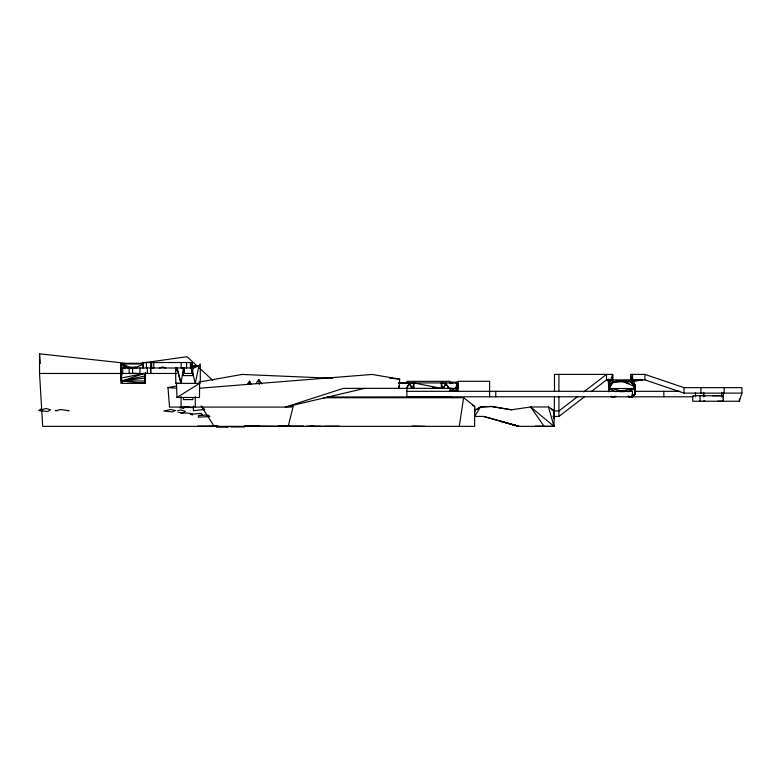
<?xml version="1.0" encoding="UTF-8"?>
<svg xmlns="http://www.w3.org/2000/svg" width="781" height="781" viewBox="0 0 781 781"><rect width="100%" height="100%" fill="white"/><g stroke="black" fill="none" stroke-linecap="round" stroke-linejoin="round"><path stroke-width="1.17" d="M323.383 397.734L463.611 397.734L474.633 406.276L474.633 426.358L42.701 426.358L39.538 373.464L39.538 353.813L125.926 363.292L140.111 363.292L187.02 356.712L196.724 365.606M130.876 367.304L130.876 367.988L131.306 367.304M135.152 367.304L135.152 367.988L134.722 367.646M150.704 367.988L150.704 373.455L150.704 362.521M181.094 407.086L181.094 396.67M181.182 367.558L183.428 368.495L184.287 368.076L184.287 373.455L184.287 367.988L183.428 368.495L183.418 375.593L192.829 375.593L192.829 368.495L191.286 367.988L121.397 367.988L121.397 373.455L176.545 373.464M183.437 397.461L183.437 399.599L192.829 399.599L192.829 397.461M143.011 367.988L143.011 362.521L191.97 362.521L191.97 373.455L191.97 368.076M193.454 405.954L193.444 410.679L204.759 409.478L201.703 406.335M195.279 407.086L195.279 396.67M413.959 388.333L413.959 382.954L409.254 383.803L406.218 388.333M449.055 388.333L446.01 383.803L441.304 382.954L441.304 388.333L413.959 382.954L412.3 388.333L409.254 382.954L398.984 382.797M554.481 396.348L554.012 426.367L518.984 426.358L483.693 416.449L474.633 416.458L474.633 406.276L472.407 405.417M553.592 416.449L553.592 410.298L554.481 410.298L554.012 418.587L554.012 410.298L548.467 406.979L530.514 406.979M554.012 410.298L554.022 410.982L558.923 410.972L577.96 396.348M629.418 396.797L628.559 396.797L632.659 396.797L635.051 394.063L635.06 390.295L632.659 388.508L611.298 388.508L608.907 390.305L612.665 381.587L612.665 374.402L554.481 374.402L554.481 391.476M145.52 372.469L145.325 383.393L120.977 383.373L120.889 363.975L121.465 374.88M399.062 388.372L399.657 379.146L372.098 374.441L200.131 388.186M249.129 384.408L249.578 381.216L251.355 384.408M459.257 426.358L463.611 397.734M183.428 368.495L181.036 383.364L175.823 383.383L175.549 367.607M121.055 378.072L144.212 373.455L145.578 375.846L144.641 378.072L144.641 383.373L122.041 380.982L121.055 378.072L122.168 373.455M632.581 384.662L632.473 374.402L630.609 381.841L635.06 386.712L635.06 390.295L633.821 386.117L635.06 387.561M123.837 368.193L122.168 363.458L120.801 363.975L121.572 383.373L122.041 380.982L144.212 373.455M199.526 383.159L200.346 380.288L200.258 363.975L198.979 365.684L195.221 383.364L192.829 373.455L183.418 373.455M293.646 404.597L288.189 426.358L257.047 426.065M455.762 388.333L457.129 382.954L456.426 382.182M723.245 392.287L723.323 401.239L723.323 395.772L692.737 395.772L692.737 401.239L739.382 401.239L741.95 393.116L741.95 387.649L684.019 387.649L644.881 374.402L630.609 374.402L630.609 379.878M142.386 368.193L143.304 366.084M406.51 388.333L409.254 383.803L411.997 388.333M443.266 388.333L446.01 382.954M474.633 416.458L480.452 406.979L491.298 406.471L511.379 409.8M247.245 384.613L249.578 381.216L249.813 383.344M256.022 383.559L258.804 379.615L261.928 383.901M292.895 405.359L291.313 407.086L169.555 407.086L167.974 387.552L176.33 386.068M450.832 382.954L451.525 382.182L456.67 382.182L458.076 383.373L458.076 388.333M451.076 382.954L451.769 382.182M619.919 381.011L630.609 381.841L642.578 379.878L612.665 381.587L608.907 384.828L608.907 388.587L614.549 391.33M136.86 367.988L136.011 367.304L130.027 367.304L129.177 367.988L136.011 367.304L143.187 364.385M39.05 410.533L45.923 408.522L50.57 409.732L47.582 411.538L39.05 410.533L41.539 408.609M477.123 409.566L479.622 407.623M583.671 391.964L606.515 374.402L606.515 379.878L591.285 391.574M552.909 416.449L558.923 416.449L584.627 396.699M632.659 395.655L635.06 394.063L635.06 384.828L633.284 380.659M176.936 397.47L199.565 383.364L199.497 397.47L176.936 397.47L176.506 383.364M632.239 395.43L635.06 394.054L632.659 396.797L627.914 396.318L632.659 396.797L635.06 394.063L631.809 395.43M192.829 368.495L198.979 365.684L191.941 365.684M159.588 367.988L162.575 366.963L165.572 367.988M632.659 388.508L621.979 391.066L614.862 391.642M364.629 388.372L285.338 407.086L343.357 388.372L458.515 388.333M177.365 410.816L180.801 410.005L185.448 411.314L182.461 413.032L178.195 412.319M145.071 380.982L122.041 380.982L145.578 375.846M192.243 367.07L198.979 365.684M199.038 382.055L242.051 374.441L332.647 378.277M199.009 415.453L202.328 414.945L201.234 413.334L190.574 414.34L192.624 414.984M629.135 383.52L622.242 381.245L612.665 381.587L614.891 382.348L642.578 379.878M530.689 406.979L544.103 426.387L535.131 426.358L554.012 426.367L530.689 406.979L511.291 409.8L491.639 406.471L480.452 406.979L474.633 410.298L475.063 410.982M122.041 380.982L144.641 378.072M290.473 426.065L285.914 425.938M175.823 383.383L200.18 383.364M619.606 391.632L624.351 391.632M616.043 396.318L611.298 396.797L611.298 396.289L611.298 396.797L615.408 396.797M209.659 416.556L198.345 417.161L198.559 415.648L206.038 415.043L209.659 416.556L208.146 415.141M217.704 426.114L209.415 426.084M389.612 378.063L399.657 379.146M181.153 413.169L187.215 413.003L192.263 413.842M256.031 426.367L244.199 426.485M303.545 426.035L278.3 426.045M723.489 395.684L712.731 395.772M717.602 401.239L723.489 401.151M120.801 363.975L143.294 363.975M152.139 367.988L153.779 367.988L153.779 362.521M133.19 373.455L135.406 373.455M39.538 373.464L121.065 373.464M136.86 373.455L129.168 373.455L129.168 367.988M606.515 379.878L644.881 379.878L684.019 393.116L741.95 393.116M457.373 382.954L398.456 382.885M458.076 383.373L457.129 382.954L457.129 388.333M457.129 383.891L457.373 388.333M458.525 388.587L455.216 388.587L450.12 390.471L457.832 390.471L455.216 388.333M406.872 391.33L632.405 391.32L632.405 396.797M634.807 391.32L679.695 391.32M703.33 395.772L705.038 395.772L703.925 395.684L703.622 392.413M693.089 396.797L406.872 396.797L406.872 387.991M703.33 401.239L705.038 401.239L703.925 401.151M57.589 410.679L55.373 410.679L60.811 409.576L69.118 410.679L67.234 410.679M553.592 410.982L553.592 410.298M197.603 426.123L208.917 426.123M214.502 426.123L217.938 426.123M244.268 426.123L259.107 426.123M306.689 426.123L320.025 426.123M211.749 426.358L217.479 426.358M244.307 426.367L257.896 426.436M319.859 426.367L339.462 426.367L325.033 426.367M226.519 426.563L232.357 426.563M231.449 426.963L244.492 426.963M216.415 427.187L227.935 427.187M628.559 391.32L635.06 388.587L635.06 384.828L630.609 381.841L635.06 386.712L622.242 381.245L612.665 381.587M326.8 396.992L450.11 396.875L452.336 397.734M398.73 382.846L409.254 382.954M412.085 426.026L425.333 426.358M167.974 387.552L176.321 388.206M629.105 391.642L621.979 391.066L611.298 388.508M608.907 390.305L608.311 379.878L610.635 380.103M313.308 426.406L310.867 426.045L313.308 426.406L312.332 425.762M193.551 407.828L186.522 406.823L179.65 407.623L183.828 408.483M432.635 387.864L435.007 388.333M509.925 423.976L518.984 426.358L483.693 416.449M614.891 382.348L614.032 382.007L608.907 386.712L608.311 379.878L611.172 380.943M125.243 368.72L122.168 363.975L130.027 367.304M122.168 363.975L128.318 368.505M551.24 409.234L553.094 410.747M199.37 368.036L212.588 380.152M456.221 382.524L455.977 382.954M455.879 382.524L455.626 382.954M453.078 382.524L452.834 382.954M452.726 382.524L452.482 382.954M635.06 386.712L632.835 383.334L635.06 388.508L633.196 385.619M201.166 406.013L214.277 426.358M448.763 388.333L446.01 383.803L442.973 388.333L441.304 382.954M633.821 386.117L635.06 388.508L633.947 384.086L635.06 390.295M398.837 386.117L399.501 388.333M548.467 406.979L554.012 426.367M176.467 367.392L181.036 383.364L177.258 368.036M608.311 379.878L608.789 383.842M258.804 379.615L259.243 384.437M175.793 367.47L176.106 370.965M39.538 353.813L40.241 363.438M608.575 379.039L608.78 382.514M121.719 379.732L121.914 383.373M120.889 363.975L121.572 383.373M184.287 368.076L184.287 369.013M739.382 399.052L739.382 401.239M724.172 387.649L724.172 393.116M721.576 392.423L721.576 396.797M703.515 392.423L703.515 396.797M700.938 387.649L700.938 393.116M700.079 395.772L700.079 401.239M695.529 392.413L695.529 396.797M684.019 387.649L684.019 393.116M663.85 391.32L663.85 396.797M644.881 374.402L644.881 379.878M632.473 374.402L632.473 379.878M612.665 379.878L612.665 374.402L608.907 384.828L608.907 391.877M558.923 374.402L558.923 391.476M558.923 396.348L558.923 416.449M495.759 391.32L495.759 396.797M489.619 396.797L489.619 381.294L457.891 381.294L457.891 391.33M450.139 383.539L450.139 381.323L406.872 381.323L406.872 383.539M450.139 387.991L450.139 391.33M191.97 362.521L191.97 373.455M191.286 362.521L191.286 367.988M190.437 362.521L190.437 367.988M186.591 362.521L186.591 367.988M181.202 362.521L181.202 367.988M151.67 362.521L151.67 367.988M147.326 367.988L147.326 373.455M146.428 362.521L146.428 367.988M139.945 367.988L139.945 373.455M134.722 367.304L134.722 367.988M132.594 367.988L132.594 373.455M122.763 367.988L122.763 373.455M253.308 426.143L255.036 426.25L253.308 426.143M175.305 410.513L172.318 411.919L163.785 411.011L170.658 409.508L175.305 410.513M145.325 383.373L140.111 383.373L145.325 383.393M518.984 426.367L499.674 421.066L518.984 426.358"/></g></svg>
